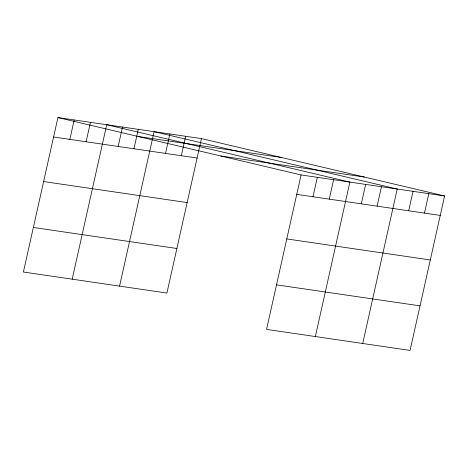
<?xml version="1.0" encoding="UTF-8"?>
<svg xmlns="http://www.w3.org/2000/svg" width="468" height="468" viewBox="0 0 468 468"><rect width="100%" height="100%" fill="white"/><g stroke="black" fill="none" stroke-linecap="round" stroke-linejoin="round"><path stroke-width="0.7" d="M201.445 138.604L57.927 117.573L23.4 272.025L166.918 293.056L201.445 138.604L444.6 195.975L410.073 350.427L266.555 329.396L301.082 174.944L444.6 195.975M69.849 139.382L74.19 119.954M86.112 141.763L90.453 122.335M72.195 279.174L106.722 124.722L349.877 182.093L315.356 336.55M118.164 146.461L122.511 127.033M133.953 148.777L138.294 129.349M119.556 286.118L154.083 131.66L397.238 189.037L362.712 343.489M165.526 153.405L169.866 133.977M181.315 155.715L185.656 136.287M313.004 196.759L317.345 177.331M329.267 199.14L333.614 179.712M361.319 203.837L365.666 184.41M377.109 206.148L381.449 186.72M408.681 210.775L413.028 191.348M424.47 213.092L428.811 193.664M138.165 136.504L281.683 157.535M220.837 156.014L364.356 177.044M53.58 137.001L197.098 158.032M296.741 194.372L440.259 215.403M43.623 181.555L187.141 202.585M286.779 238.932L430.297 259.962M33.363 227.466L176.881 248.496M276.518 284.842L420.036 305.873M57.927 117.573L301.082 174.944"/></g></svg>
